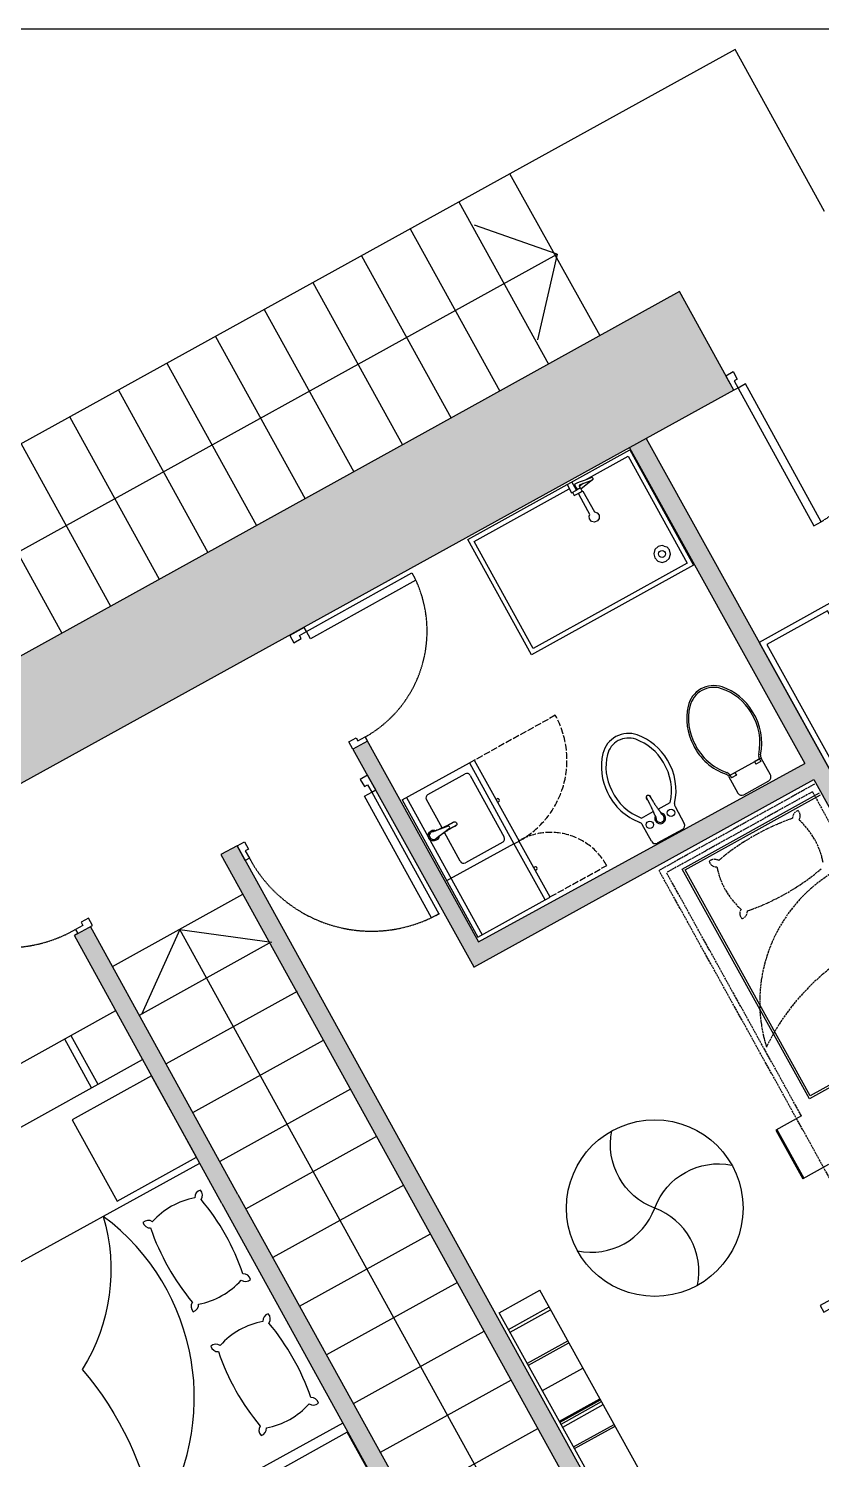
# Model space of a CAD drawing. Header units: millimetres. Extents: x 3565 to 7094, y -499 to 4123.
# Drawn here: x 4312 to 4739, y 3299 to 4071 of the extents above; entities that cross this region are included whole.
import ezdxf

# ---------------------------------------------------------------- set-up
doc = ezdxf.new("R2010")
doc.units = ezdxf.units.MM
doc.linetypes.add('ACAD_ISO02W100', pattern=[15, 12, -3])
doc.linetypes.add('HIDDEN', pattern=[0.375, 0.25, -0.125])
for name, color, linetype in [('A-DOOR-FULL', 3, 'Continuous'), ('A-FLOOR-STRS', 3, 'Continuous'), ('A-FURN', 9, 'Continuous'), ('A-WALL-FULL-EXTR', 1, 'Continuous'), ('A-WALL-FULL-INTR', 2, 'Continuous'), ('campiture muri sezionati', 253, 'Continuous'), ('QUOTE', 5, 'Continuous')]:
    doc.layers.add(name, color=color, linetype=linetype)

msp = doc.modelspace()

# ---------------------------------------------------------------- hatches: boundary and pattern name
at = {"layer": 'campiture muri sezionati'}
h = msp.add_hatch(color=256, dxfattribs=at)
h.dxf.hatch_style = 1
h.paths.add_polyline_path([(4662.78, 3928.69), (4549.15, 3865.84), (3930.39, 3524.21), (3860.36, 3485.55), (3565.49, 3322.75), (3594.49, 3270.22), (3766.6, 3365.24), (3868.25, 3421.36), (3868.27, 3421.33), (3885.75, 3431.03), (3959.39, 3471.69), (4070.84, 3533.22), (4294.95, 3656.6), (4294.94, 3656.6), (4303.71, 3661.42), (4439.89, 3736.44), (4439.86, 3736.49), (4447.74, 3740.83), (4578.49, 3812.7), (4636.16, 3844.64), (4644.9, 3849.48), (4649.27, 3851.92), (4692.3, 3875.54)])
h = msp.add_hatch(color=256, dxfattribs=at)
h.dxf.hatch_style = 1
h.paths.add_polyline_path([(4644.9, 3849.48), (4636.16, 3844.64), (4720.77, 3691.74), (4725.75, 3682.77), (4725.87, 3682.56), (4907.62, 3355.35), (4912.17, 3357.86), (4915.32, 3361.99)])
h = msp.add_hatch(color=256, dxfattribs=at)
h.dxf.hatch_style = 1
h.paths.add_polyline_path([(4735.29, 3665.53), (4730.53, 3674.25), (4554.25, 3577.93), (4494.33, 3686.33), (4486.54, 3681.98), (4506.17, 3646.71), (4506.16, 3646.7), (4510.55, 3638.85), (4510.55, 3638.84), (4551.86, 3564.46)])
h = msp.add_hatch(color=256, dxfattribs=at)
h.dxf.hatch_style = 1
h.paths.add_polyline_path([(4345.01, 3586.35), (4338.14, 3582.57), (4338.14, 3582.57), (4336.28, 3581.54), (4415.81, 3436.94), (4565.11, 3166.51), (4573.85, 3171.38), (4424.56, 3441.77)])
h.paths.add_polyline_path([(4712.91, 3270.8), (4643.59, 3232.73), (4424.14, 3629.85), (4424.07, 3629.81), (4415.39, 3625.15), (4415.33, 3625.12), (4644.54, 3210.38), (4653.17, 3215.17), (4722.54, 3253.27)])

# ---------------------------------------------------------------- linework, layer by layer
at = {"layer": 'A-DOOR-FULL'}
for points in [[(4694.46, 3876.75), (4692.29, 3875.55), (4687.9, 3883.4), (4691.84, 3885.59), (4694.05, 3881.6), (4692.31, 3880.63), (4694.49, 3876.7)], [(4739.38, 3804.62), (4698.42, 3878.96), (4694.49, 3876.77), (4735.43, 3802.47), (4739.38, 3804.62)], [(4520.52, 3773.19), (4463.77, 3741.5), (4461.6, 3745.44), (4518.35, 3777.14), (4520.05, 3774.22)], [(4461.58, 3745.47), (4460.38, 3747.64), (4452.5, 3743.29), (4454.68, 3739.36), (4458.67, 3741.57), (4457.7, 3743.32), (4461.64, 3745.49)], [(4493.19, 3688.54), (4494.4, 3686.36), (4486.54, 3681.98), (4484.35, 3685.91), (4488.34, 3688.13), (4489.31, 3686.38), (4493.24, 3688.57)], [(4496.73, 3658.8), (4498.91, 3660.02), (4494.52, 3667.88), (4490.6, 3665.68), (4492.79, 3661.76), (4494.54, 3662.73), (4496.73, 3658.8)], [(4529.08, 3591.01), (4492.8, 3656.61), (4496.73, 3658.8), (4533.01, 3593.2), (4529.08, 3591.01)], [(4430.71, 3623.21), (4428.53, 3621.99), (4424.14, 3629.85), (4428.06, 3632.04), (4430.26, 3628.11), (4428.51, 3627.14), (4430.71, 3623.21)], [(4336.93, 3584.76), (4338.14, 3582.57), (4346.02, 3586.91), (4343.85, 3590.85), (4339.91, 3588.68), (4340.88, 3586.93), (4336.93, 3584.76)]]:
    msp.add_lwpolyline(points, dxfattribs=at)
at = {"layer": 'A-DOOR-FULL', "linetype": 'HIDDEN'}
for centre, radius, start, end in [((4694.41, 3876.44), 84.74, 302.05423, 29.02197), ((4461.2, 3745.62), 65.44, 299.15356, 25.9209), ((4496.73, 3658.8), 75.01, 208.33021, 299.20467), ((4299.77, 3649.91), 75.01, 212.26323, 299.70407)]:
    msp.add_arc(centre, radius, start, end, dxfattribs=at)
at = {"layer": 'A-FLOOR-STRS'}
for p, q in [((4692.87, 4059.41), (4571.3, 3992.29)), ((4741.24, 3972.05), (4692.87, 4059.41)), ((4571.3, 3992.29), (4044.83, 3701.61)), ((4620.04, 3904.98), (4571.3, 3992.29)), ((4543.83, 3977.11), (4592.16, 3889.58)), ((4517.57, 3962.61), (4565.89, 3875.08)), ((4491.3, 3948.11), (4539.63, 3860.58)), ((4465.04, 3933.61), (4513.37, 3846.08)), ((4438.78, 3919.11), (4487.1, 3831.58)), ((4412.51, 3904.61), (4460.84, 3817.08)), ((4386.25, 3890.11), (4434.58, 3802.58)), ((4359.99, 3875.61), (4408.32, 3788.08)), ((4333.73, 3861.11), (4382.05, 3773.58)), ((4307.46, 3846.61), (4355.79, 3759.08)), ((4281.2, 3832.11), (4329.53, 3744.58)), ((4356.89, 3564.76), (4427.18, 3603.75)), ((4371.34, 3538.51), (4441.67, 3577.52)), ((4456.43, 3551.22), (4385.77, 3512.2)), ((4400.2, 3485.91), (4470.69, 3525.01)), ((4485.37, 3498.66), (4414.7, 3459.64)), ((4428.86, 3433.99), (4499.44, 3473.15)), ((4514.02, 3446.75), (4443.36, 3407.73)), ((4457.86, 3381.47), (4528.44, 3420.62)), ((4543.02, 3394.22), (4472.36, 3355.21)), ((4486.86, 3328.95), (4557.44, 3368.1)), ((4572.02, 3341.7), (4501.36, 3302.69)), ((4515.86, 3276.43), (4586.43, 3315.58))]:
    msp.add_line(p, q, dxfattribs=at)
at = {"layer": 'A-FURN'}
for p, q in [((4612.07, 3827.26), (4615.17, 3828.42)), ((4615.84, 3828.35), (4616.05, 3828.1)), ((4616.05, 3828.1), (4616.16, 3827.82)), ((4616.16, 3827.82), (4616.12, 3827.5)), ((4602.19, 3824.66), (4604.61, 3820.28)), ((4604.61, 3820.28), (4607.23, 3821.73)), ((4607.23, 3821.73), (4604.82, 3826.11)), ((4605.04, 3820.53), (4606.01, 3818.78)), ((4606.4, 3824.59), (4606.57, 3825.04)), ((4606.52, 3824.13), (4606.4, 3824.59)), ((4607.16, 3822.97), (4606.52, 3824.13)), ((4606.57, 3825.04), (4606.87, 3825.3)), ((4606.94, 3822.44), (4606.83, 3822.46)), ((4606.87, 3825.3), (4607.67, 3825.61)), ((4607.15, 3822.51), (4606.94, 3822.44)), ((4607.33, 3822.66), (4607.15, 3822.51)), ((4607.16, 3822.97), (4607.7, 3821.99)), ((4609.42, 3822.94), (4607.23, 3821.73)), ((4607.67, 3825.61), (4608.97, 3826.09)), ((4607.76, 3819.74), (4610.39, 3821.19)), ((4610.76, 3821.15), (4608.3, 3819.79)), ((4608.67, 3820.24), (4608.77, 3820.05)), ((4608.87, 3824.38), (4608.71, 3823.93)), ((4608.71, 3823.93), (4608.83, 3823.47)), ((4610.96, 3825.31), (4608.77, 3823.68)), ((4608.77, 3820.05), (4608.77, 3820.06)), ((4608.83, 3823.47), (4609.19, 3822.81)), ((4609.18, 3824.64), (4608.87, 3824.38)), ((4608.97, 3826.09), (4612.07, 3827.26)), ((4609.18, 3824.64), (4615.81, 3827.13)), ((4610.39, 3821.19), (4609.42, 3822.94)), ((4615.92, 3827.16), (4609.75, 3822.34)), ((4610.16, 3821.06), (4610.26, 3820.87)), ((4610.76, 3821.15), (4616.93, 3809.96)), ((4616.12, 3827.5), (4615.92, 3827.16)), ((4615.92, 3827.16), (4615.92, 3827.16)), ((4606.01, 3818.78), (4607.76, 3819.74)), ((4608.3, 3819.79), (4608.69, 3819.09)), ((4614.48, 3808.6), (4608.69, 3819.09)), ((4614.07, 3807.67), (4614.48, 3808.6)), ((4614.26, 3806.14), (4614.07, 3807.67)), ((4615.41, 3804.83), (4614.26, 3806.14)), ((4617.09, 3804.43), (4615.41, 3804.83)), ((4616.93, 3809.96), (4618.42, 3809.44)), ((4618.66, 3805.13), (4617.09, 3804.43)), ((4618.42, 3809.44), (4619.46, 3808.11)), ((4619.52, 3806.41), (4618.66, 3805.13)), ((4619.46, 3808.11), (4619.52, 3806.41)), ((4649.62, 3789.65), (4648.96, 3787.36)), ((4651.35, 3791.24), (4649.62, 3789.65)), ((4653.51, 3791.8), (4651.35, 3791.24)), ((4654.62, 3791.51), (4653.51, 3791.8)), ((4654.62, 3791.51), (4655.98, 3791.03)), ((4657.44, 3789.48), (4655.98, 3791.03)), ((4658.08, 3787.19), (4657.44, 3789.48)), ((4648.96, 3787.36), (4649.55, 3785.08)), ((4649.55, 3785.08), (4651.16, 3783.37)), ((4651.16, 3783.37), (4653.46, 3782.71)), ((4653.46, 3782.71), (4655.63, 3783.32)), ((4655.63, 3783.32), (4657.38, 3784.87)), ((4657.38, 3784.87), (4658.08, 3787.19)), ((4513.18, 3654.55), (4549.48, 3674.51)), ((4549.48, 3674.51), (4573.49, 3630.88)), ((4706.9, 3677.2), (4689.35, 3667.32)), ((4706.02, 3676.71), (4703.41, 3675.24)), ((4703.41, 3675.24), (4704.15, 3673.93)), ((4706.76, 3675.4), (4704.15, 3673.93)), ((4706.02, 3676.71), (4706.76, 3675.4)), ((4711.97, 3668.19), (4706.9, 3677.2)), ((4527.06, 3657.53), (4547.22, 3668.62)), ((4549.93, 3667.83), (4568.24, 3634.54)), ((4689.35, 3667.32), (4694.43, 3658.32)), ((4690.23, 3667.81), (4690.96, 3666.5)), ((4693.58, 3667.98), (4690.96, 3666.5)), ((4692.84, 3669.28), (4693.58, 3667.98)), ((4697.65, 3657.41), (4711.07, 3664.97)), ((4515.56, 3655.88), (4556.43, 3581.83)), ((4534.75, 3639.45), (4526.27, 3654.82)), ((4660.48, 3650.98), (4665.4, 3641.89)), ((4544.58, 3621.52), (4536.07, 3637.04)), ((4647.7, 3632.3), (4642.78, 3641.39)), ((4664.45, 3638.68), (4650.91, 3631.35)), ((4573.49, 3630.88), (4537.14, 3610.92)), ((4567.45, 3631.84), (4547.3, 3620.73)), ((4590.43, 3600.67), (4573.41, 3631.02)), ((4358.54, 3540.8), (4112.07, 3404.08)), ((4126.85, 3377.97), (4373.09, 3514.56)), ((4220.85, 3357.94), (4403.99, 3458.64)), ((4481.14, 3318.47), (4298, 3217.77))]:
    msp.add_line(p, q, dxfattribs=at)
at = {"layer": 'A-FURN', "linetype": 'ACAD_ISO02W100', "ltscale": 0.1}
for p, q in [((4735.79, 3663.07), (4651.83, 3616.57)), ((4734.66, 3659.01), (4655.91, 3615.4)), ((4734.62, 3659), (4831.81, 3483.78)), ((4751.96, 3436.06), (4651.83, 3616.57)), ((4728.68, 3484.2), (4655.91, 3615.4))]:
    msp.add_line(p, q, dxfattribs=at)
at = {"layer": 'A-FURN', "ltscale": 4}
for p, q in [((4645.07, 3655.84), (4645.08, 3655.81)), ((4645.08, 3655.81), (4645.09, 3655.77)), ((4645.09, 3655.77), (4645.1, 3655.74)), ((4645.1, 3655.74), (4645.1, 3655.71)), ((4645.1, 3655.71), (4645.11, 3655.68)), ((4645.11, 3655.68), (4645.12, 3655.65)), ((4645.12, 3655.65), (4645.13, 3655.62)), ((4645.13, 3655.62), (4645.14, 3655.59)), ((4645.14, 3655.59), (4645.14, 3655.55)), ((4645.14, 3655.55), (4645.15, 3655.52)), ((4645.15, 3655.52), (4645.16, 3655.49)), ((4645.16, 3655.49), (4645.17, 3655.46)), ((4645.17, 3655.46), (4645.18, 3655.43)), ((4645.18, 3655.43), (4645.19, 3655.4)), ((4645.19, 3655.4), (4645.2, 3655.37)), ((4645.2, 3655.37), (4645.21, 3655.34)), ((4645.21, 3655.34), (4645.22, 3655.31)), ((4645.22, 3655.31), (4645.23, 3655.28)), ((4645.23, 3655.28), (4645.24, 3655.25)), ((4645.24, 3655.25), (4645.25, 3655.22)), ((4645.25, 3655.22), (4645.27, 3655.17)), ((4645.27, 3655.17), (4645.3, 3655.12)), ((4645.3, 3655.12), (4645.32, 3655.07)), ((4645.32, 3655.07), (4645.34, 3655.02)), ((4645.34, 3655.02), (4645.37, 3654.98)), ((4645.37, 3654.98), (4645.4, 3654.93)), ((4645.4, 3654.93), (4645.42, 3654.88)), ((4645.42, 3654.88), (4645.45, 3654.83)), ((4645.45, 3654.83), (4645.48, 3654.78)), ((4645.48, 3654.78), (4645.51, 3654.73)), ((4645.51, 3654.73), (4645.54, 3654.69)), ((4645.54, 3654.69), (4645.57, 3654.64)), ((4645.57, 3654.64), (4645.59, 3654.59)), ((4645.59, 3654.59), (4645.62, 3654.54)), ((4645.62, 3654.54), (4645.65, 3654.5)), ((4645.65, 3654.5), (4645.68, 3654.45)), ((4645.68, 3654.45), (4645.71, 3654.4)), ((4645.71, 3654.4), (4645.74, 3654.36)), ((4645.74, 3654.36), (4645.76, 3654.31)), ((4645.76, 3654.31), (4645.79, 3654.26)), ((4645.79, 3654.26), (4645.84, 3654.18)), ((4645.84, 3654.18), (4645.89, 3654.09)), ((4645.89, 3654.09), (4645.93, 3654)), ((4645.93, 3654), (4645.98, 3653.91)), ((4645.98, 3653.91), (4646.03, 3653.83)), ((4646.03, 3653.83), (4646.08, 3653.74)), ((4646.08, 3653.74), (4646.13, 3653.65)), ((4646.13, 3653.65), (4646.17, 3653.56)), ((4646.17, 3653.56), (4646.22, 3653.48)), ((4646.22, 3653.48), (4646.27, 3653.39)), ((4646.27, 3653.39), (4646.32, 3653.3)), ((4646.32, 3653.3), (4646.36, 3653.21)), ((4646.36, 3653.21), (4646.41, 3653.12)), ((4646.41, 3653.12), (4646.46, 3653.04)), ((4646.46, 3653.04), (4646.51, 3652.95)), ((4646.51, 3652.95), (4646.55, 3652.86)), ((4646.55, 3652.86), (4646.6, 3652.77)), ((4646.6, 3652.77), (4646.65, 3652.68)), ((4646.65, 3652.68), (4646.69, 3652.6)), ((4646.69, 3652.6), (4646.74, 3652.51)), ((4646.71, 3656.76), (4646.73, 3656.74)), ((4646.73, 3656.74), (4646.75, 3656.72)), ((4646.74, 3652.51), (4646.87, 3652.26)), ((4646.75, 3656.72), (4646.77, 3656.69)), ((4646.77, 3656.69), (4646.8, 3656.67)), ((4646.8, 3656.67), (4646.82, 3656.64)), ((4646.82, 3656.64), (4646.84, 3656.62)), ((4646.84, 3656.62), (4646.86, 3656.6)), ((4646.86, 3656.6), (4646.89, 3656.57)), ((4646.87, 3652.26), (4647, 3652)), ((4646.89, 3656.57), (4646.91, 3656.55)), ((4646.91, 3656.55), (4646.93, 3656.53)), ((4646.93, 3656.53), (4646.95, 3656.5)), ((4646.95, 3656.5), (4646.97, 3656.48)), ((4646.97, 3656.48), (4647, 3656.46)), ((4647, 3656.46), (4647.02, 3656.43)), ((4647, 3652), (4647.13, 3651.75)), ((4647.02, 3656.43), (4647.04, 3656.41)), ((4647.04, 3656.41), (4647.06, 3656.38)), ((4647.06, 3656.38), (4647.08, 3656.36)), ((4647.08, 3656.36), (4647.1, 3656.33)), ((4647.1, 3656.33), (4647.12, 3656.31)), ((4647.12, 3656.31), (4647.14, 3656.28)), ((4647.13, 3651.75), (4647.25, 3651.5)), ((4647.14, 3656.28), (4647.17, 3656.24)), ((4647.17, 3656.24), (4647.2, 3656.19)), ((4647.2, 3656.19), (4647.23, 3656.15)), ((4647.23, 3656.15), (4647.25, 3656.1)), ((4647.25, 3656.1), (4647.28, 3656.06)), ((4647.25, 3651.5), (4647.38, 3651.24)), ((4647.28, 3656.06), (4647.31, 3656.01)), ((4647.31, 3656.01), (4647.34, 3655.96)), ((4647.34, 3655.96), (4647.36, 3655.91)), ((4647.36, 3655.91), (4647.39, 3655.86)), ((4647.38, 3651.24), (4647.5, 3650.99)), ((4647.39, 3655.86), (4647.42, 3655.81)), ((4647.42, 3655.81), (4647.44, 3655.76)), ((4647.44, 3655.76), (4647.47, 3655.71)), ((4647.47, 3655.71), (4647.5, 3655.67)), ((4647.5, 3655.67), (4647.52, 3655.62)), ((4647.5, 3650.99), (4647.62, 3650.73)), ((4647.52, 3655.62), (4647.55, 3655.57)), ((4647.55, 3655.57), (4647.57, 3655.52)), ((4647.57, 3655.52), (4647.6, 3655.47)), ((4647.6, 3655.47), (4647.63, 3655.42)), ((4647.62, 3650.73), (4647.74, 3650.47)), ((4647.63, 3655.42), (4647.65, 3655.38)), ((4647.65, 3655.38), (4647.68, 3655.33)), ((4647.68, 3655.33), (4647.72, 3655.25)), ((4647.72, 3655.25), (4647.77, 3655.17)), ((4647.74, 3650.47), (4647.86, 3650.22)), ((4647.77, 3655.17), (4647.81, 3655.1)), ((4647.81, 3655.1), (4647.86, 3655.02)), ((4647.86, 3655.02), (4647.9, 3654.94)), ((4647.9, 3654.94), (4647.95, 3654.86)), ((4647.95, 3654.86), (4648, 3654.78)), ((4648, 3654.78), (4648.04, 3654.7)), ((4648.04, 3654.7), (4648.09, 3654.63)), ((4648.09, 3654.63), (4648.13, 3654.55)), ((4648.13, 3654.55), (4648.18, 3654.47)), ((4648.18, 3654.47), (4648.23, 3654.39)), ((4648.23, 3654.39), (4648.27, 3654.31)), ((4648.27, 3654.31), (4648.32, 3654.24)), ((4648.32, 3654.24), (4648.36, 3654.16)), ((4648.36, 3654.16), (4648.41, 3654.08)), ((4648.41, 3654.08), (4648.46, 3654)), ((4648.46, 3654), (4648.5, 3653.92)), ((4648.5, 3653.92), (4648.55, 3653.85)), ((4648.55, 3653.85), (4648.6, 3653.77)), ((4648.6, 3653.77), (4648.74, 3653.53)), ((4648.74, 3653.53), (4648.88, 3653.3)), ((4648.88, 3653.3), (4649.03, 3653.06)), ((4649.03, 3653.06), (4649.18, 3652.83)), ((4649.18, 3652.83), (4649.33, 3652.6)), ((4649.33, 3652.6), (4649.48, 3652.36)), ((4649.48, 3652.36), (4649.63, 3652.13)), ((4649.63, 3652.13), (4649.79, 3651.9)), ((4649.79, 3651.9), (4649.94, 3651.67)), ((4649.94, 3651.67), (4650.1, 3651.45)), ((4650.1, 3651.45), (4650.25, 3651.22)), ((4650.25, 3651.22), (4650.41, 3650.99)), ((4650.41, 3650.99), (4650.57, 3650.76)), ((4650.57, 3650.76), (4650.73, 3650.54)), ((4650.73, 3650.54), (4650.89, 3650.31)), ((4650.89, 3650.31), (4651.05, 3650.09)), ((4647.86, 3650.22), (4647.98, 3649.96)), ((4647.98, 3649.96), (4648.1, 3649.7)), ((4648.1, 3649.7), (4648.21, 3649.44)), ((4648.21, 3649.44), (4648.33, 3649.18)), ((4648.33, 3649.18), (4648.44, 3648.92)), ((4648.44, 3648.92), (4648.56, 3648.66)), ((4648.56, 3648.66), (4648.67, 3648.4)), ((4648.67, 3648.4), (4648.78, 3648.14)), ((4648.78, 3648.14), (4648.89, 3647.88)), ((4648.89, 3647.88), (4649.01, 3647.62)), ((4649.01, 3647.62), (4649.12, 3647.36)), ((4649.12, 3647.36), (4649.45, 3646.59)), ((4649.45, 3646.59), (4649.52, 3646.42)), ((4649.52, 3646.42), (4649.55, 3646.36)), ((4649.55, 3646.36), (4649.58, 3646.3)), ((4649.58, 3646.3), (4649.61, 3646.24)), ((4649.61, 3646.24), (4649.65, 3646.18)), ((4649.65, 3646.18), (4649.68, 3646.12)), ((4649.68, 3646.12), (4649.72, 3646.06)), ((4649.72, 3646.06), (4649.75, 3646)), ((4649.75, 3646), (4649.78, 3645.94)), ((4649.78, 3645.94), (4649.82, 3645.88)), ((4649.82, 3645.88), (4649.85, 3645.82)), ((4649.85, 3645.82), (4649.88, 3645.76)), ((4649.88, 3645.76), (4649.91, 3645.7)), ((4649.91, 3645.7), (4649.95, 3645.64)), ((4649.95, 3645.64), (4649.98, 3645.58)), ((4649.98, 3645.58), (4650, 3645.52)), ((4650, 3645.52), (4650.03, 3645.46)), ((4650.03, 3645.46), (4650.06, 3645.39)), ((4650.06, 3645.39), (4650.08, 3645.33)), ((4650.08, 3645.33), (4650.1, 3645.26)), ((4650.1, 3645.26), (4650.12, 3645.2)), ((4650.12, 3645.2), (4650.13, 3645.17)), ((4650.13, 3645.17), (4650.14, 3645.14)), ((4650.14, 3645.14), (4650.14, 3645.11)), ((4650.14, 3645.11), (4650.15, 3645.08)), ((4650.15, 3645.08), (4650.15, 3645.06)), ((4650.15, 3645.06), (4650.16, 3645.03)), ((4650.16, 3645.03), (4650.16, 3645)), ((4650.16, 3645), (4650.17, 3644.97)), ((4650.17, 3644.97), (4650.17, 3644.94)), ((4650.17, 3644.94), (4650.17, 3644.91)), ((4650.17, 3644.91), (4650.18, 3644.88)), ((4650.18, 3644.88), (4650.18, 3644.85)), ((4650.18, 3644.85), (4650.19, 3644.82)), ((4650.19, 3644.82), (4650.19, 3644.79)), ((4650.19, 3644.79), (4650.19, 3644.76)), ((4650.19, 3644.76), (4650.2, 3644.73)), ((4650.2, 3644.73), (4650.2, 3644.7)), ((4650.2, 3644.7), (4650.2, 3644.67)), ((4650.2, 3644.67), (4650.21, 3644.64)), ((4650.21, 3644.64), (4650.21, 3644.62)), ((4651.05, 3650.09), (4651.21, 3649.86)), ((4651.21, 3649.86), (4651.36, 3649.63)), ((4651.36, 3649.63), (4651.52, 3649.41)), ((4651.52, 3649.41), (4651.68, 3649.18)), ((4651.68, 3649.18), (4651.72, 3649.12)), ((4651.72, 3649.12), (4651.76, 3649.07)), ((4651.76, 3649.07), (4651.8, 3649.02)), ((4651.8, 3649.02), (4651.84, 3648.96)), ((4651.84, 3648.96), (4651.88, 3648.91)), ((4651.88, 3648.91), (4651.92, 3648.85)), ((4651.92, 3648.85), (4651.96, 3648.8)), ((4651.96, 3648.8), (4652, 3648.74)), ((4652, 3648.74), (4652.04, 3648.69)), ((4652.04, 3648.69), (4652.08, 3648.64)), ((4652.08, 3648.64), (4652.12, 3648.58)), ((4652.12, 3648.58), (4652.16, 3648.53)), ((4652.16, 3648.53), (4652.2, 3648.47)), ((4652.2, 3648.47), (4652.24, 3648.42)), ((4652.24, 3648.42), (4652.28, 3648.36)), ((4652.28, 3648.36), (4652.32, 3648.31)), ((4652.32, 3648.31), (4652.36, 3648.25)), ((4652.36, 3648.25), (4652.4, 3648.2)), ((4652.4, 3648.2), (4652.43, 3648.14)), ((4652.43, 3648.14), (4652.47, 3648.09)), ((4652.47, 3648.09), (4652.51, 3648.03)), ((4652.51, 3648.03), (4652.54, 3647.97)), ((4652.54, 3647.97), (4652.58, 3647.91)), ((4652.58, 3647.91), (4652.61, 3647.85)), ((4652.61, 3647.85), (4652.64, 3647.79)), ((4652.64, 3647.79), (4652.68, 3647.73)), ((4652.68, 3647.73), (4652.71, 3647.67)), ((4652.71, 3647.67), (4652.74, 3647.61)), ((4652.74, 3647.61), (4652.78, 3647.55)), ((4652.78, 3647.55), (4652.81, 3647.5)), ((4652.81, 3647.5), (4652.85, 3647.44)), ((4652.85, 3647.44), (4652.88, 3647.38)), ((4652.88, 3647.38), (4652.92, 3647.32)), ((4652.92, 3647.32), (4652.96, 3647.26)), ((4652.96, 3647.26), (4652.99, 3647.21)), ((4652.99, 3647.21), (4653.03, 3647.15)), ((4653.03, 3647.15), (4653.07, 3647.1))]:
    msp.add_line(p, q, dxfattribs=at)
at = {"layer": 'A-FURN', "ltscale": 0.1}
for p, q in [((4651.33, 3649.68), (4657.82, 3653.2)), ((4642.37, 3644.84), (4648.73, 3648.27)), ((4653.66, 3646.55), (4653.07, 3647.1))]:
    msp.add_line(p, q, dxfattribs=at)
at = {"layer": 'A-FURN'}
for points in [[(4636.16, 3843.41), (4670.47, 3781.26), (4582.96, 3732.87), (4548.64, 3795.03)], [(4377.88, 3505.78), (4335.02, 3482.01), (4359.34, 3438.18), (4402.2, 3461.95)], [(4483.5, 3313.51), (4440.64, 3289.74), (4464.95, 3245.91), (4507.81, 3269.68)]]:
    msp.add_lwpolyline(points, close=True, dxfattribs=at)
for points in [[(4612.17, 3827.3), (4635.18, 3840.02), (4667.08, 3782.24), (4583.94, 3736.27), (4552.04, 3794.05), (4603.41, 3822.45)], [(4615.54, 3828.49), (4615.17, 3828.42)], [(4615.84, 3828.35), (4615.54, 3828.49)], [(4606.04, 3823.91), (4606.51, 3824.17)], [(4549.49, 3674.52), (4552.12, 3675.97), (4576.27, 3632.43)], [(4513.18, 3654.55), (4554.01, 3580.48)], [(4573.49, 3630.88), (4576.27, 3632.43)], [(4590.43, 3600.67), (4593.05, 3602.13), (4576.2, 3632.56)], [(4554.01, 3580.48), (4590.43, 3600.67)], [(4349.08, 3501.16), (4334.54, 3527.4)], [(4345.58, 3499.22), (4331.04, 3525.46)], [(4728.68, 3484.2), (4714.81, 3476.51)], [(4714.81, 3476.51), (4729.37, 3450.27)], [(4715.41, 3476.84), (4729.96, 3450.6)], [(4565.63, 3377.98), (4587.49, 3390.11)], [(4652.71, 3272.53), (4587.49, 3390.11)], [(4751.89, 3389.12), (4738.84, 3381.88), (4740.81, 3378.34), (4749.85, 3383.36)], [(4570.63, 3368.96), (4592.5, 3381.09)], [(4630.85, 3260.41), (4565.63, 3377.98)], [(4571.46, 3367.48), (4593.32, 3379.61)], [(4580.76, 3350.71), (4602.62, 3362.84)], [(4581.35, 3349.64), (4603.22, 3361.76)], [(4588.89, 3336.05), (4610.75, 3348.18)], [(4598.07, 3319.5), (4619.93, 3331.63)], [(4598.42, 3318.88), (4620.28, 3331.01)], [(4598.96, 3317.91), (4620.82, 3330.03)], [(4599.85, 3316.3), (4621.71, 3328.42)], [(4605.75, 3305.66), (4627.61, 3317.79)], [(4606.26, 3304.74), (4628.12, 3316.86)]]:
    msp.add_lwpolyline(points, dxfattribs=at)
at = {"layer": 'A-FURN', "ltscale": 0.1}
for points in [[(4854.36, 3471.97), (4854.36, 3471.97), (4892.41, 3493.07), (4743.98, 3760.65), (4705.93, 3739.54)], [(4855.53, 3476.05), (4855.53, 3476.05), (4888.33, 3494.24), (4742.81, 3756.57), (4710.01, 3738.37)]]:
    msp.add_lwpolyline(points, close=True, dxfattribs=at)
at = {"layer": 'A-FURN', "linetype": 'ACAD_ISO02W100', "ltscale": 0.3}
for points in [[(4595.85, 3700.23), (4552.12, 3675.97)], [(4593.31, 3602.43), (4623.61, 3619.23)]]:
    msp.add_lwpolyline(points, dxfattribs=at)
at = {"layer": 'A-FURN', "lineweight": 30}
for points in [[(4733.04, 3493.39), (4664.32, 3617.28), (4738.4, 3658.37)], [(4733.49, 3494.96), (4665.89, 3616.83), (4738.96, 3657.37)], [(4806.56, 3535.49), (4733.49, 3494.96)], [(4807.12, 3534.48), (4733.04, 3493.39)]]:
    msp.add_lwpolyline(points, dxfattribs=at)
at = {"layer": 'A-FURN', "ltscale": 4}
for points in [[(4541.44, 3642.63), (4541.41, 3642.62), (4541.38, 3642.61), (4541.35, 3642.61), (4541.31, 3642.6), (4541.28, 3642.59), (4541.25, 3642.58), (4541.22, 3642.58), (4541.19, 3642.57), (4541.16, 3642.56), (4541.12, 3642.55), (4541.09, 3642.54), (4541.06, 3642.53), (4541.03, 3642.53), (4541, 3642.52), (4540.97, 3642.51), (4540.94, 3642.5), (4540.91, 3642.49), (4540.88, 3642.48), (4540.85, 3642.47), (4540.82, 3642.45), (4540.77, 3642.43), (4540.72, 3642.41), (4540.67, 3642.39), (4540.62, 3642.37), (4540.57, 3642.34), (4540.53, 3642.31), (4540.48, 3642.29), (4540.43, 3642.26), (4540.38, 3642.23), (4540.33, 3642.21), (4540.28, 3642.18), (4540.24, 3642.15), (4540.19, 3642.12), (4540.14, 3642.09), (4540.09, 3642.06), (4540.04, 3642.04), (4540, 3642.01), (4539.95, 3641.98), (4539.9, 3641.96), (4539.86, 3641.93), (4539.77, 3641.88), (4539.68, 3641.84), (4539.59, 3641.79), (4539.51, 3641.74), (4539.42, 3641.69), (4539.33, 3641.65), (4539.24, 3641.6), (4539.15, 3641.55), (4539.07, 3641.51), (4538.98, 3641.46), (4538.89, 3641.41), (4538.8, 3641.37), (4538.71, 3641.32), (4538.62, 3641.27), (4538.53, 3641.23), (4538.45, 3641.18), (4538.36, 3641.14), (4538.27, 3641.09), (4538.18, 3641.05), (4538.09, 3641), (4537.84, 3640.87), (4537.58, 3640.75), (4537.33, 3640.62), (4537.07, 3640.5), (4536.82, 3640.38), (4536.56, 3640.26), (4536.3, 3640.14), (4536.04, 3640.02), (4535.79, 3639.9), (4535.53, 3639.79), (4535.27, 3639.68), (4535.01, 3639.56), (4534.75, 3639.45), (4534.49, 3639.34), (4534.22, 3639.23), (4533.96, 3639.12), (4533.7, 3639.01), (4533.44, 3638.9), (4533.18, 3638.79), (4532.92, 3638.68), (4532.14, 3638.36), (4531.97, 3638.29), (4531.91, 3638.26), (4531.85, 3638.23), (4531.79, 3638.2), (4531.73, 3638.17), (4531.67, 3638.13), (4531.61, 3638.1), (4531.55, 3638.07), (4531.49, 3638.03), (4531.43, 3638), (4531.37, 3637.97), (4531.31, 3637.94), (4531.25, 3637.9), (4531.19, 3637.87), (4531.13, 3637.85), (4531.06, 3637.82), (4531, 3637.79), (4530.94, 3637.77), (4530.87, 3637.74), (4530.81, 3637.72)], [(4532.04, 3634.13), (4532.06, 3634.15), (4532.08, 3634.17), (4532.1, 3634.2), (4532.12, 3634.22), (4532.14, 3634.24), (4532.16, 3634.27), (4532.18, 3634.29), (4532.2, 3634.32), (4532.22, 3634.34), (4532.24, 3634.37), (4532.26, 3634.39), (4532.28, 3634.41), (4532.3, 3634.44), (4532.32, 3634.46), (4532.34, 3634.48), (4532.36, 3634.51), (4532.38, 3634.53), (4532.41, 3634.55), (4532.43, 3634.57), (4532.45, 3634.6), (4532.5, 3634.64), (4532.55, 3634.69), (4532.61, 3634.73)]]:
    msp.add_lwpolyline(points, dxfattribs=at)
for points in [[(4540.18, 3642.12, -0.150311), (4540.72, 3642.67, -1), (4541.99, 3640.37, -0.145063), (4541.26, 3640.21)], [(4533.13, 3635.06, -0.243737), (4531.62, 3632.81, -1), (4528.79, 3637.97, -0.244286), (4531.5, 3638.03)], [(4532.06, 3634.15, -0.121688), (4531.27, 3633.42, -1), (4529.11, 3637.34, -0.123107), (4530.16, 3637.62)], [(4542.35, 3640.98), (4542.32, 3640.96), (4542.3, 3640.94), (4542.27, 3640.92), (4542.25, 3640.89), (4542.23, 3640.87), (4542.2, 3640.85), (4542.18, 3640.83), (4542.16, 3640.81), (4542.13, 3640.78), (4542.11, 3640.76), (4542.08, 3640.74), (4542.06, 3640.72), (4542.04, 3640.7), (4542.01, 3640.68), (4541.99, 3640.66), (4541.96, 3640.64), (4541.94, 3640.62), (4541.91, 3640.6), (4541.89, 3640.58), (4541.86, 3640.56), (4541.82, 3640.53), (4541.77, 3640.5), (4541.73, 3640.47), (4541.68, 3640.44), (4541.63, 3640.42), (4541.58, 3640.39), (4541.54, 3640.36), (4541.49, 3640.33), (4541.44, 3640.31), (4541.39, 3640.28), (4541.34, 3640.26), (4541.29, 3640.23), (4541.24, 3640.21), (4541.19, 3640.18), (4541.14, 3640.16), (4541.09, 3640.13), (4541.04, 3640.11), (4541, 3640.08), (4540.95, 3640.05), (4540.9, 3640.03), (4540.82, 3639.98), (4540.74, 3639.94), (4540.67, 3639.9), (4540.59, 3639.85), (4540.51, 3639.81), (4540.43, 3639.76), (4540.35, 3639.72), (4540.27, 3639.67), (4540.19, 3639.63), (4540.11, 3639.58), (4540.04, 3639.54), (4539.96, 3639.49), (4539.88, 3639.45), (4539.8, 3639.4), (4539.72, 3639.36), (4539.64, 3639.31), (4539.56, 3639.27), (4539.49, 3639.22), (4539.41, 3639.17), (4539.33, 3639.13), (4539.09, 3638.99), (4538.85, 3638.85), (4538.62, 3638.7), (4538.38, 3638.56), (4538.15, 3638.41), (4537.91, 3638.26), (4537.68, 3638.11), (4537.45, 3637.96), (4537.22, 3637.81), (4536.99, 3637.66), (4536.76, 3637.5), (4536.53, 3637.35), (4536.3, 3637.19), (4536.07, 3637.04), (4535.85, 3636.88), (4535.62, 3636.72), (4535.39, 3636.57), (4535.16, 3636.41), (4534.93, 3636.25), (4534.71, 3636.1), (4534.65, 3636.06), (4534.59, 3636.02), (4534.54, 3635.98), (4534.48, 3635.94), (4534.43, 3635.9), (4534.38, 3635.86), (4534.32, 3635.82), (4534.27, 3635.78), (4534.21, 3635.74), (4534.16, 3635.7), (4534.1, 3635.66), (4534.05, 3635.62), (4533.99, 3635.59), (4533.94, 3635.55), (4533.88, 3635.51), (4533.83, 3635.47), (4533.77, 3635.43), (4533.71, 3635.4), (4533.66, 3635.36), (4533.6, 3635.32), (4533.54, 3635.29), (4533.48, 3635.25), (4533.43, 3635.22), (4533.37, 3635.19), (4533.31, 3635.15), (4533.25, 3635.12), (4533.19, 3635.09), (4533.13, 3635.05), (4533.07, 3635.02), (4533.01, 3634.99), (4532.95, 3634.95), (4532.89, 3634.92), (4532.83, 3634.88), (4532.78, 3634.85), (4532.72, 3634.81), (4532.66, 3634.77), (4532.61, 3634.73), (4538.66, 3639.28, 0.75814), (4538.02, 3640.44), (4530.81, 3637.72), (4530.74, 3637.7), (4530.71, 3637.7), (4530.69, 3637.69), (4530.66, 3637.68), (4530.63, 3637.68), (4530.6, 3637.67), (4530.57, 3637.67), (4530.54, 3637.67), (4530.51, 3637.66), (4530.48, 3637.66), (4530.45, 3637.65), (4530.42, 3637.65), (4530.39, 3637.65), (4530.36, 3637.64), (4530.33, 3637.64), (4530.3, 3637.64), (4530.27, 3637.64), (4530.24, 3637.63), (4530.22, 3637.63), (4530.19, 3637.63), (4530.16, 3637.62)]]:
    msp.add_lwpolyline(points, format="xyb", dxfattribs=at)
at = {"layer": 'A-FURN', "linetype": 'ACAD_ISO02W100', "ltscale": 0.1}
msp.add_lwpolyline([(4750.87, 3568.52, 0.134525), (4709.84, 3521.31, -0.384586), (4755.86, 3620.7, 0.169601)], format="xyb", close=True, dxfattribs=at)
at = {"layer": 'A-FURN'}
for points in [[(4672.62, 3392.78, 0.370363), (4649.51, 3434.44, -0.370363), (4626.39, 3476.11, 1.618034)], [(4607.84, 3411.33, 0.370363), (4649.51, 3434.44, -0.370363), (4691.17, 3457.55, 1.618034)], [(4607.84, 3411.33, 0.370363), (4649.51, 3434.44, -0.370363), (4691.17, 3457.55, 1.618034)], [(4607.84, 3411.33, 0.370363), (4649.51, 3434.44, -0.370363), (4691.17, 3457.55, 1.618034)]]:
    msp.add_lwpolyline(points, format="xyb", dxfattribs=at)
at = {"layer": 'A-FURN', "ltscale": 0.1}
msp.add_lwpolyline([(4743.24, 3457.97), (4729.37, 3450.27)], dxfattribs=at)
at = {"layer": 'A-FURN'}
msp.add_lwpolyline([(4340.55, 3347.46, -0.129648), (4380.14, 3263.95, 0.401009), (4351.82, 3429.98, -0.214426)], format="xyb", close=True, dxfattribs=at)
for centre, radius in [((4653.45, 3787.27), 1.85), ((4649.51, 3434.44), 47.65)]:
    msp.add_circle(centre, radius, dxfattribs=at)
at = {"layer": 'A-FURN', "ltscale": 0.1}
for centre in [(4646.87, 3641.19), (4658.31, 3647.65)]:
    msp.add_circle(centre, 2, dxfattribs=at)
at = {"layer": 'A-FURN'}
for centre, radius, start, end in [((4681.35, 3702.06), 14.21, 71.5608, 167.21155), ((4681.35, 3702.06), 13.21, 71.5608, 167.21155), ((4676.28, 3686.85), 29.24, 30.47101, 71.5608), ((4676.28, 3686.85), 30.24, 30.47101, 71.5608), ((4696.98, 3698.51), 30.24, 167.21154, 208.30133), ((4696.98, 3698.51), 29.24, 167.21154, 208.30133), ((4676.31, 3685.32), 30.01, 347.96798, 32.9388), ((4676.31, 3685.32), 31.01, 347.96798, 32.9388), ((4635.35, 3676.26), 14.21, 70.60421, 166.25495), ((4630.03, 3661.14), 30.24, 29.51443, 70.60422), ((4635.35, 3676.26), 11.71, 70.60421, 166.25495), ((4630.03, 3661.14), 27.74, 29.51443, 70.60422), ((4698.27, 3697.69), 31.01, 205.83354, 250.80436), ((4698.27, 3697.69), 30.01, 205.83354, 250.80436), ((4650.92, 3672.45), 30.24, 166.25496, 207.34474), ((4650.92, 3672.45), 27.74, 166.25496, 207.34474), ((4630.04, 3659.61), 28.51, 347.01139, 31.98221), ((4630.04, 3659.61), 31.01, 347.01139, 31.98221), ((4708.96, 3678.36), 3.37, 167.96795, 209.38614), ((4708.96, 3678.36), 2.37, 167.96795, 209.38614), ((4548.18, 3666.86), 2, 28.80186, 118.80186), ((4687.29, 3666.16), 2.37, 29.3862, 70.80439), ((4687.29, 3666.16), 3.37, 29.3862, 70.80439), ((4709.9, 3667.03), 2.37, 299.38617, 29.38617), ((4652.2, 3671.6), 31.01, 204.87696, 249.84778), ((4652.2, 3671.6), 28.51, 204.87696, 249.84778), ((4696.49, 3659.48), 2.37, 209.38617, 299.38617), ((4528.02, 3655.78), 2, 118.80186, 208.80186), ((4564.8, 3654.42), 0.883, 253.06441, 164.96987), ((4662.57, 3652.1), 2.37, 167.01136, 208.42955), ((4640.7, 3640.26), 2.37, 28.42961, 69.84781), ((4663.32, 3640.76), 2.37, 298.42958, 28.42958), ((4566.49, 3633.59), 2, 298.53853, 28.53853), ((4649.78, 3633.43), 2.37, 208.42958, 298.42958), ((4546.33, 3622.48), 2, 208.80186, 298.80186), ((4585.18, 3617.65), 0.883, 253.03013, 164.93559)]:
    msp.add_arc(centre, radius, start, end, dxfattribs=at)
at = {"layer": 'A-FURN', "linetype": 'ACAD_ISO02W100', "ltscale": 0.3}
for centre, radius, start, end in [((4552.52, 3676.02), 49.63, 298.58397, 29.1962), ((4593.31, 3602.43), 34.65, 29, 119.61937)]:
    msp.add_arc(centre, radius, start, end, dxfattribs=at)
at = {"layer": 'A-FURN', "ltscale": 4}
for centre, radius, start, end in [((4646.18, 3655.76), 1.31, 29.47004, 209.47004), ((4646.18, 3655.76), 1.31, 209.47004, 243.66284), ((4646.18, 3655.76), 1.31, 356.45444, 29.47004), ((4652.44, 3644.69), 2.94, 154.55924, 209.47004), ((4652.44, 3644.69), 2.94, 209.47004, 29.47004), ((4652.45, 3644.67), 2.24, 181.39724, 209.47004), ((4652.45, 3644.67), 2.24, 209.47004, 29.47004), ((4652.44, 3644.69), 2.94, 29.47004, 84.26203), ((4652.45, 3644.67), 2.24, 29.47004, 57.22245)]:
    msp.add_arc(centre, radius, start, end, dxfattribs=at)
at = {"layer": 'A-FURN', "linetype": 'ACAD_ISO02W100', "ltscale": 0.1}
for centre, radius, start, end in [((4765.12, 3526.23), 125.4, 109.16284, 130.31592), ((4727.95, 3644.96), 4, 105.25602, 183.94932), ((4724.03, 3646.03), 4, 325.52943, 44.22273), ((4700.09, 3613.03), 41.07, 11.02463, 48.45413), ((4681.73, 3618.55), 4, 55.52943, 134.22273), ((4682.8, 3622.47), 4, 195.25602, 273.94932), ((4723.38, 3626.34), 41.07, 191.02463, 228.45413), ((4658.35, 3713.13), 125.4, 289.16284, 310.31592), ((4699.44, 3593.34), 4, 145.52943, 224.22273), ((4695.52, 3594.41), 4, 285.25602, 3.94932)]:
    msp.add_arc(centre, radius, start, end, dxfattribs=at)
at = {"layer": 'A-FURN', "ltscale": 0.2}
for centre, radius, start, end in [((4405.3, 3440.25), 4, 104.86665, 183.55995), ((4401.39, 3441.34), 4, 325.14006, 43.83336), ((4408.89, 3399.64), 41.07, 100.63525, 138.06476), ((4308.51, 3358.58), 125.4, 18.77347, 39.92654), ((4376.06, 3423.81), 4, 55.14006, 133.83336), ((4377.15, 3427.71), 4, 194.86665, 273.55995), ((4496.13, 3464.08), 125.4, 198.77347, 219.92654), ((4428.58, 3398.85), 4, 235.14006, 313.83336), ((4427.48, 3394.95), 4, 14.86665, 93.55995), ((4395.74, 3423.02), 41.07, 280.63525, 318.06476), ((4403.24, 3381.32), 4, 145.14006, 223.83336), ((4399.33, 3382.41), 4, 284.86665, 3.55995), ((4445.53, 3332.91), 41.07, 100.63525, 138.06476), ((4441.93, 3373.52), 4, 104.95227, 183.64557), ((4438.02, 3374.61), 4, 325.22568, 43.91898), ((4345.14, 3291.85), 125.4, 18.77347, 39.92654), ((4412.69, 3357.08), 4, 55.14006, 133.83336), ((4413.79, 3360.99), 4, 194.86665, 273.55995), ((4532.76, 3397.35), 125.4, 198.77347, 219.92654), ((4432.38, 3356.29), 41.07, 280.63525, 318.06476), ((4465.21, 3332.13), 4, 235.14006, 313.83336), ((4464.12, 3328.22), 4, 14.86665, 93.55995), ((4439.88, 3314.59), 4, 145.14006, 223.83336), ((4435.97, 3315.68), 4, 284.86665, 3.55995)]:
    msp.add_arc(centre, radius, start, end, dxfattribs=at)
at = {"layer": 'A-WALL-FULL-EXTR'}
for p, q in [((3594.25, 4070.22), (4920.05, 4070.62)), ((4662.87, 3928.74), (4549.15, 3865.84)), ((4692.29, 3875.55), (4644.9, 3849.48)), ((4549.15, 3865.84), (3930.39, 3524.21)), ((4636.16, 3844.64), (4303.71, 3661.42))]:
    msp.add_line(p, q, dxfattribs=at)
at = {"layer": 'A-WALL-FULL-EXTR', "ltscale": 0.3}
msp.add_line((4692.29, 3875.55), (4662.87, 3928.74), dxfattribs=at)
at = {"layer": 'A-WALL-FULL-INTR', "ltscale": 0.1}
for p, q in [((4635.92, 3844.51), (4730.48, 3674.26)), ((4644.9, 3849.48), (4915.32, 3361.99)), ((4554.32, 3577.96), (4730.48, 3674.26)), ((4551.86, 3564.46), (4735.31, 3665.58)), ((4735.31, 3665.58), (4907.62, 3355.35)), ((4424.14, 3629.85), (4643.59, 3232.73)), ((4415.33, 3625.12), (4644.53, 3210.4)), ((4338.14, 3582.57), (4336.28, 3581.54)), ((4415.81, 3436.94), (4336.28, 3581.54)), ((4424.56, 3441.77), (4345.04, 3586.37)), ((4415.81, 3436.94), (4565.13, 3166.48)), ((4424.56, 3441.77), (4573.89, 3171.31))]:
    msp.add_line(p, q, dxfattribs=at)
at = {"layer": 'A-WALL-FULL-INTR'}
for p, q in [((4486.54, 3681.98), (4506.16, 3646.73)), ((4493.13, 3688.5), (4554.35, 3577.98)), ((4506.16, 3646.73), (4551.93, 3564.5)), ((4424.14, 3629.85), (4415.33, 3625.12))]:
    msp.add_line(p, q, dxfattribs=at)
at = {"layer": 'campiture muri sezionati'}
msp.add_lwpolyline([(4644.9, 3849.48), (4636.16, 3844.64)], dxfattribs=at)
at = {"layer": 'QUOTE'}
for p, q in [((4596.93, 3948.94), (4552.22, 3964.53)), ((4070.26, 3658.35), (4596.93, 3948.94)), ((4596.93, 3948.94), (4586.28, 3902.79)), ((4620.77, 3172.07), (4393.19, 3584.62))]:
    msp.add_line(p, q, dxfattribs=at)
for points in [[(4393.19, 3584.62), (4372.48, 3538.87)], [(4393.19, 3584.62), (4442.83, 3577.86)]]:
    msp.add_lwpolyline(points, dxfattribs=at)

doc.saveas('drawing.dxf')
